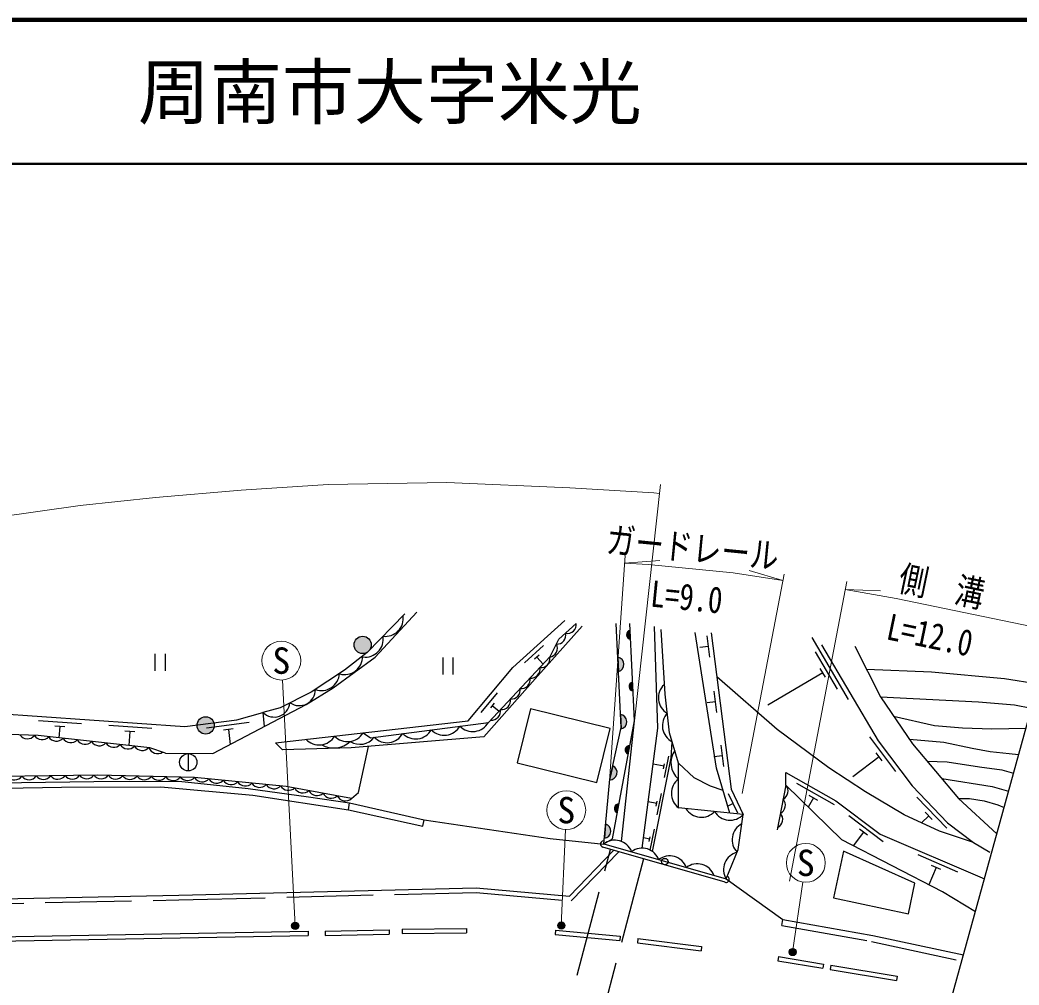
# Model space of a CAD drawing. Units: millimetres at full size, sheet at 1:1000; details may follow other scales. Extents: x 40000 to 680000, y 20000 to 380000.
# Drawn here: x 396834 to 466233, y 312986 to 380000 of the extents above; entities that cross this region are included whole.
import ezdxf
from ezdxf.enums import TextEntityAlignment as Align

# ---------------------------------------------------------------- set-up
doc = ezdxf.new("R2010")
doc.units = ezdxf.units.MM
doc.header["$LTSCALE"] = 1000
doc.linetypes.add('DASHED', pattern=[7.5, 6, -1.5])
for name, color, linetype, lineweight in [('M-BGD', 7, 'Continuous', 25), ('M-BMK-OTRS', 5, 'Continuous', 25), ('M-STR-HTXT', 7, 'Continuous', 13), ('M-STR-STRC', 7, 'Continuous', 25), ('M-TTL', 2, 'Continuous', 140), ('M-TTL-LINE', 7, 'Continuous', 50)]:
    doc.layers.add(name, color=color, linetype=linetype, lineweight=lineweight)
doc.layers.add('M-TTL-TXT', color=7, linetype='Continuous')
doc.styles.add('ＭＳ ゴシック', font='')
doc.styles.get('ＭＳ ゴシック').set_extended_font_data('MS Gothic')

msp = doc.modelspace()

# ---------------------------------------------------------------- hatches: boundary and pattern name
at = {"layer": 'M-BGD'}
for points in [[(439248, 336996), (439218, 337621, 0.84072)], [(420039, 336606, -0.41421), (420639, 337206, -0.41421), (421239, 336606, -1)], [(438356, 335742, -0.82183), (438406, 334753)], [(439422, 333394), (439392, 334019, 0.84072)], [(438554, 331769, -0.82183), (438604, 330780)], [(409133, 331013, -0.41421), (409733, 331613, -0.41421), (410333, 331013, -1)], [(439086, 329009), (439201, 329624, 0.84072)], [(438012, 328209, -0.82183), (437797, 327241)], [(438327, 324945), (438442, 325561, 0.84072)], [(437519, 324168, -0.82183), (437427, 323181)]]:
    msp.add_hatch(color=256, dxfattribs=at).paths.add_polyline_path(points)
at = {"layer": 'M-STR-STRC'}
for points in [[(416175, 317217, -1), (415736, 316978, -0.41421), (415836, 317317, -0.41421)], [(434659, 317245, -1), (434219, 317005, -0.41421), (434319, 317345, -0.41421)], [(450728, 315395, -1), (450289, 315156, -0.41421), (450389, 315495, -0.41421)]]:
    msp.add_hatch(color=256, dxfattribs=at).paths.add_polyline_path(points)

# ---------------------------------------------------------------- linework, layer by layer
at = {"layer": 'M-BGD'}
for p, q in [((439248, 336996), (439218, 337621)), ((441649, 333188), (441373, 337672)), ((444758, 335754), (444567, 337242)), ((454395, 332821), (451853, 337127)), ((406212, 335987), (406212, 334813)), ((406912, 335987), (406912, 334813)), ((433209, 336571), (431872, 335365)), ((444663, 336498), (444067, 336422)), ((453628, 333530), (452103, 336114)), ((426208, 335720), (426208, 334546)), ((426908, 335720), (426908, 334546)), ((432897, 335886), (432585, 335605)), ((432741, 335745), (433172, 335268)), ((438356, 335742), (438406, 334753)), ((452607, 334669), (448794, 332419)), ((452785, 334368), (452429, 334971)), ((439422, 333394), (439392, 334019)), ((429991, 333282), (428839, 331899)), ((445252, 331910), (445061, 333398)), ((429780, 332560), (429511, 332237)), ((445156, 332654), (444561, 332577)), ((413714, 331909), (413807, 330938)), ((429646, 332399), (430113, 332010)), ((438554, 331769), (438604, 330780)), ((401114, 331131), (398121, 331341)), ((412755, 331219), (409781, 330825)), ((438623, 322952), (439522, 331341)), ((399946, 330912), (399247, 330961)), ((399597, 330937), (399541, 330149)), ((405992, 330789), (402999, 330999)), ((404823, 330570), (404125, 330619)), ((404474, 330595), (404406, 329622)), ((411655, 330770), (410961, 330679)), ((411308, 330724), (411444, 329695)), ((442059, 328770), (442138, 329883)), ((445734, 328155), (445543, 329643)), ((457669, 327815), (455865, 330212)), ((408522, 329052), (408522, 327852)), ((439086, 329009), (439201, 329624)), ((456738, 328553), (456317, 329112)), ((440781, 322251), (442059, 328770)), ((441576, 328178), (440809, 328328)), ((441542, 328006), (441609, 328350)), ((441608, 327407), (441897, 328879)), ((445639, 328899), (445044, 328823)), ((456527, 328833), (454696, 327453)), ((438012, 328209), (437797, 327241)), ((450028, 326871), (449436, 323767)), ((453411, 325500), (450799, 326976)), ((441099, 324809), (441388, 326281)), ((446707, 324908), (446062, 326262)), ((438327, 324945), (438442, 325561)), ((441067, 325580), (440465, 325698)), ((441033, 325408), (441100, 325752)), ((446385, 325585), (446000, 325402)), ((451957, 325977), (451596, 325338)), ((452262, 325804), (451652, 326149)), ((461215, 323869), (459135, 326031)), ((460201, 324490), (459716, 324994)), ((437519, 324168), (437427, 323181)), ((456804, 322936), (454407, 324739)), ((459959, 324742), (459452, 324255)), ((440616, 322342), (440904, 323814)), ((455425, 323598), (454714, 322652)), ((455705, 323387), (455146, 323808)), ((437391, 322794), (437990, 323140)), ((437391, 322794), (445887, 320356)), ((440583, 323112), (440138, 323200)), ((440550, 322941), (440617, 323284)), ((445819, 320119), (437323, 322556)), ((461978, 320832), (459222, 322015)), ((460482, 321148), (459963, 319938)), ((460803, 321010), (460160, 321286)), ((445887, 320356), (449828, 317545)), ((449752, 317119), (449828, 317545)), ((391134, 316254), (416844, 316718)), ((416844, 316718), (416850, 316418)), ((418027, 316732), (422473, 316820)), ((418027, 316732), (418033, 316432)), ((418033, 316432), (422479, 316520)), ((422473, 316820), (422479, 316520)), ((423384, 316870), (427843, 316920)), ((423384, 316870), (423388, 316570)), ((423388, 316570), (427847, 316620)), ((427843, 316920), (427847, 316620)), ((434037, 316799), (434008, 316500)), ((434008, 316500), (438498, 316076)), ((434037, 316799), (438526, 316374)), ((391176, 315955), (416850, 316418)), ((438526, 316374), (438498, 316076)), ((439761, 316205), (439724, 315908)), ((439724, 315908), (444143, 315368)), ((439761, 316205), (444179, 315666)), ((444179, 315666), (444143, 315368)), ((449533, 314955), (449484, 314659)), ((449484, 314659), (452607, 314145)), ((449533, 314955), (452656, 314441)), ((452656, 314441), (452607, 314145)), ((453154, 314359), (453105, 314063)), ((453105, 314063), (457723, 313306)), ((453154, 314359), (457772, 313602)), ((457772, 313602), (457723, 313306))]:
    msp.add_line(p, q, dxfattribs=at)
at = {"layer": 'M-BGD', "linetype": 'DASHED'}
for p, q in [((431702, 299162), (437846, 322406)), ((440146, 321746), (433987, 298506))]:
    msp.add_line(p, q, dxfattribs=at)
at = {"layer": 'M-BGD'}
for points in [[(406932, 329093), (410240, 329062), (416710, 332465), (418597, 333622), (421510, 335742), (424413, 338871)], [(423566, 338764), (420959, 336070), (419380, 334846), (417069, 333317), (414916, 332240), (413714, 331909)], [(414590, 329813), (427978, 331333), (431064, 335041), (434675, 338298)], [(420674, 330504), (421176, 330157), (429375, 331223), (433667, 335797), (434272, 336992), (435479, 338089)], [(437391, 322794), (437807, 327285), (438600, 330862), (438239, 338091)], [(437990, 323140), (439522, 331341), (439195, 338098)], [(435891, 337897), (432612, 334251), (429050, 330211), (419848, 329452), (415082, 329328), (414590, 329813)], [(440046, 322492), (441136, 330826), (440901, 337876)], [(446139, 324929), (445228, 328036), (443738, 337465)], [(444843, 337446), (446237, 326593), (447074, 324835)], [(452504, 336615), (456439, 329948), (458800, 326813), (461272, 324241), (463063, 322873), (464212, 322204)], [(454822, 336509), (456607, 332989), (458834, 329739), (462026, 325937), (464688, 323477)], [(455628, 334920), (460143, 334728), (465216, 334271), (467557, 333900)], [(383135, 333877), (385485, 328886), (388094, 325961), (391719, 326584), (399730, 326725), (406616, 326756), (413008, 326173), (419657, 325144), (419734, 325638)], [(463063, 322873), (460716, 323667), (458265, 324806), (455563, 326396), (453016, 328068), (449429, 330740), (445237, 334379)], [(445889, 320355), (446719, 322389), (447074, 324835), (442585, 325288), (442575, 328385), (441960, 330491), (441649, 333188)], [(384063, 332902), (391109, 331490), (395011, 331860), (408281, 330929), (411899, 331408), (413714, 331909)], [(456607, 332989), (463424, 332655), (465913, 332443), (467093, 332215)], [(406932, 329093), (405865, 329464), (398104, 330304), (390655, 330573), (384895, 331380)], [(457523, 331652), (460368, 331006), (462304, 330844), (464348, 330780), (466708, 330814)], [(388905, 330818), (391888, 326985), (401967, 327108), (407874, 327135), (412676, 326628), (416874, 326047), (419734, 325638), (424905, 324453), (433662, 323158), (437385, 322772)], [(419860, 325942), (415323, 326780), (408958, 327393), (402252, 327569), (392050, 327408), (389586, 330723)], [(458623, 330047), (461013, 329857), (462985, 329429), (464233, 329208), (465552, 329052), (466207, 328996)], [(419860, 325942), (420347, 326352), (421046, 329551)], [(445683, 326482), (444803, 326793), (443663, 327380), (442575, 328385)], [(459841, 328539), (461239, 328495), (463484, 328136), (465039, 327921), (465850, 327698)], [(463199, 318066), (460909, 319449), (453927, 323059), (450028, 326871), (450036, 327752)], [(450036, 327752), (453517, 325784), (456594, 323470), (463831, 320364)], [(460862, 327323), (464357, 326768), (465507, 326452)], [(462026, 325937), (462789, 325937), (463817, 325765), (464754, 325508), (465195, 325318)], [(292692, 271107), (305437, 275669), (314281, 280366), (332109, 289993), (354267, 302007), (358779, 304428), (375659, 314898), (391049, 318868), (407858, 319215), (428527, 319732), (435000, 319156), (438081, 322339)], [(449828, 317545), (456081, 316434), (462376, 315076)]]:
    msp.add_lwpolyline(points, dxfattribs=at)
for points in [[(431376, 328419), (436907, 327044), (437839, 330792), (432307, 332166)], [(454030, 322291), (453340, 319047), (458556, 317936), (459007, 320055)]]:
    msp.add_lwpolyline(points, close=True, dxfattribs=at)
at = {"layer": 'M-BGD', "linetype": 'DASHED'}
for points in [[(419657, 325144), (424810, 324008), (424911, 324452)], [(292840, 270825), (305565, 275379), (314430, 280087), (332260, 289715), (354417, 301729), (358938, 304154), (375784, 314604), (391092, 318552), (407865, 318899), (428517, 319416), (435123, 318828), (438425, 322240)], [(449752, 317119), (455997, 316009), (462261, 314658)]]:
    msp.add_lwpolyline(points, dxfattribs=at)
at = {"layer": 'M-BGD'}
for centre, radius in [((420639, 336606), 600), ((409733, 331013), 600), ((408522, 328452), 600), ((441633, 321554), 225)]:
    msp.add_circle(centre, radius, dxfattribs=at)
for centre, radius, start, end in [((422212, 338443), 1250, 262.81422, 9.07442), ((434857, 338030), 625, 259.11773, 5.37793), ((434128, 337282), 625, 267.67105, 12.35504), ((439287, 337311), 318, 102.66388, 262.88161), ((420821, 337006), 1250, 262.81422, 9.07442), ((433543, 336381), 625, 278.5665, 26.30575), ((419375, 335790), 1250, 254.65831, 0.91851), ((433020, 335655), 625, 263.68663, 9.94683), ((438283, 335243), 505, 284.0234, 81.68159), ((417778, 334685), 1250, 250.34298, 356.60318), ((432336, 334926), 625, 263.68663, 9.94683), ((431651, 334197), 625, 263.68663, 9.94683), ((439462, 333709), 318, 102.66388, 262.88161), ((442433, 332933), 1250, 133.42157, 239.68178), ((416234, 333510), 1124, 235.67792, 359.87436), ((430967, 333468), 625, 263.68663, 9.94683), ((414487, 332705), 1110, 225.84311, 353.38773), ((430283, 332738), 625, 263.68663, 9.94683), ((429598, 332009), 625, 263.68663, 9.94683), ((438481, 331269), 505, 284.0234, 81.68159), ((442709, 330994), 1250, 136.53669, 242.79689), ((428287, 331838), 1250, 224.27594, 330.53614), ((397348, 330707), 625, 214.80357, 321.06378), ((419596, 331136), 1250, 223.35093, 329.61113), ((422337, 331065), 1250, 224.27594, 330.53614), ((424320, 331322), 1250, 224.27594, 330.53614), ((426303, 331580), 1250, 224.27594, 330.53614), ((398367, 330668), 640, 213.57912, 316.28452), ((399367, 330545), 625, 210.68837, 316.94857), ((400361, 330437), 625, 210.68837, 316.94857), ((401355, 330329), 625, 210.68837, 316.94857), ((402349, 330222), 625, 210.68837, 316.94857), ((403344, 330114), 625, 210.68837, 316.94857), ((404338, 330006), 625, 210.68837, 316.94857), ((417609, 330910), 1250, 223.35093, 329.61113), ((418636, 331124), 1677, 239.90033, 313.10873), ((420456, 330932), 1232, 236.8558, 323.09364), ((405332, 329899), 625, 210.68837, 316.94857), ((406386, 329692), 637, 200.20182, 303.44325), ((439197, 329307), 318, 89.3071, 249.52483), ((443529, 328426), 1483, 144.98882, 230.11989), ((401463, 327931), 625, 217.77163, 324.03183), ((402474, 327947), 634, 217.1383, 321.21587), ((437809, 327746), 505, 268.67806, 66.33625), ((396463, 327853), 625, 217.77163, 324.03183), ((397463, 327868), 625, 217.77163, 324.03183), ((398463, 327884), 625, 217.77163, 324.03183), ((399463, 327900), 625, 217.77163, 324.03183), ((400463, 327916), 625, 217.77163, 324.03183), ((403478, 327912), 625, 215.3643, 321.6245), ((404477, 327885), 625, 215.3643, 321.6245), ((405477, 327859), 625, 215.3643, 321.6245), ((406477, 327833), 625, 215.3643, 321.6245), ((407476, 327807), 625, 215.3643, 321.6245), ((408480, 327876), 686, 221.79687, 315.12543), ((409500, 327717), 625, 211.37708, 317.63728), ((410495, 327621), 625, 211.37708, 317.63728), ((411490, 327526), 625, 211.37708, 317.63728), ((412486, 327430), 625, 211.37708, 317.63728), ((413481, 327334), 625, 211.37708, 317.63728), ((414477, 327239), 625, 211.37708, 317.63728), ((443332, 326291), 1250, 127.05923, 233.31943), ((449566, 326450), 625, 296.06882, 42.32903), ((415495, 327157), 652, 211.41643, 311.48772), ((416486, 326947), 625, 206.39866, 312.65887), ((417470, 326765), 625, 206.39866, 312.65887), ((418453, 326583), 625, 206.39866, 312.65887), ((419436, 326402), 625, 206.39866, 312.65887), ((438438, 325243), 318, 89.3071, 249.52483), ((449379, 325468), 625, 296.06882, 42.32903), ((444164, 325882), 1250, 211.09868, 317.35888), ((446154, 325681), 1250, 211.09868, 317.35888), ((449191, 324486), 625, 296.06882, 42.32903), ((437375, 323683), 505, 275.88336, 73.54155), ((447553, 323068), 1250, 117.43086, 223.69107), ((437385, 322772), 225, 73.99105, 253.99105), ((438160, 321791), 1250, 22.02207, 128.28227), ((440044, 321242), 1250, 19.20477, 125.46497), ((446961, 320995), 1250, 104.46036, 210.72056), ((441962, 320702), 1250, 20.86095, 127.12116), ((443884, 320150), 1250, 20.86095, 127.12116), ((445881, 320335), 225, 251.07258, 71.07258)]:
    msp.add_arc(centre, radius, start, end, dxfattribs=at)
at = {"layer": 'M-BMK-OTRS'}
msp.add_line((448625, 265120), (469899, 342409), dxfattribs=at)
at = {"layer": 'M-STR-HTXT'}
for p, q in [((439522, 331341), (441318, 347740)), ((437763, 326809), (438875, 342813)), ((438838, 342278), (441285, 342474)), ((447010, 326281), (449915, 341518)), ((449833, 341088), (447477, 341781)), ((450288, 320187), (454264, 340996)), ((454158, 340440), (456612, 340369)), ((415955, 317098), (415061, 334165)), ((434439, 317125), (434726, 323779)), ((450509, 315276), (451223, 320132))]:
    msp.add_line(p, q, dxfattribs=at)
for points in [[(314335, 313097), (325857, 319347), (335786, 324753), (344320, 329245), (348944, 331488), (351529, 332639), (355896, 334484), (360192, 336098), (364087, 337548), (368782, 339136), (373333, 340498), (379317, 342146), (384196, 343278), (389544, 344461), (395271, 345473), (401020, 346275), (406251, 346844), (412200, 347359), (418232, 347736), (426493, 347889), (435030, 347514), (440866, 347166), (441251, 347128)], [(438838, 342278), (440472, 342181), (446371, 341599), (449833, 341088)], [(454158, 340440), (457704, 339836), (468569, 337578)]]:
    msp.add_lwpolyline(points, dxfattribs=at)
for centre in [(414990, 335513), (434784, 325128), (451420, 321468)]:
    msp.add_circle(centre, 1350, dxfattribs=at)
at = {"layer": 'M-STR-STRC'}
for centre in [(415955, 317098), (434439, 317125), (450509, 315276)]:
    msp.add_circle(centre, 250, dxfattribs=at)
at = {"layer": 'M-TTL'}
msp.add_line((680000, 380000), (40000, 380000), dxfattribs=at)
at = {"layer": 'M-TTL-LINE'}
msp.add_line((40000, 370000), (680000, 370000), dxfattribs=at)

# ---------------------------------------------------------------- texts
at = {"layer": 'M-STR-HTXT', "style": 'ＭＳ ゴシック', "width": 0.8}
for s, rotation, p in [('ガードレール', 354.367, (443421, 341890)), ('側\u3000溝', 348.26, (460574, 339240)), ('L=9.0', 354.367, (443004, 338480)), ('L=12.0', 348.26, (459748, 335863))]:
    msp.add_text(s, height=1833, rotation=rotation, dxfattribs=at).set_placement(p, align=Align.BOTTOM_CENTER)
at = {"layer": 'M-STR-HTXT', "style": 'ＭＳ ゴシック'}
for p in [(414990, 335513), (434784, 325128), (451420, 321468)]:
    msp.add_text('S', height=1833, dxfattribs=at).set_placement(p, align=Align.MIDDLE_CENTER)
at = {"layer": 'M-TTL-TXT', "style": 'ＭＳ ゴシック'}
msp.add_text('周南市大字米光', height=3666, dxfattribs=at).set_placement((405024, 375000), align=Align.MIDDLE_LEFT)

doc.saveas('drawing.dxf')
